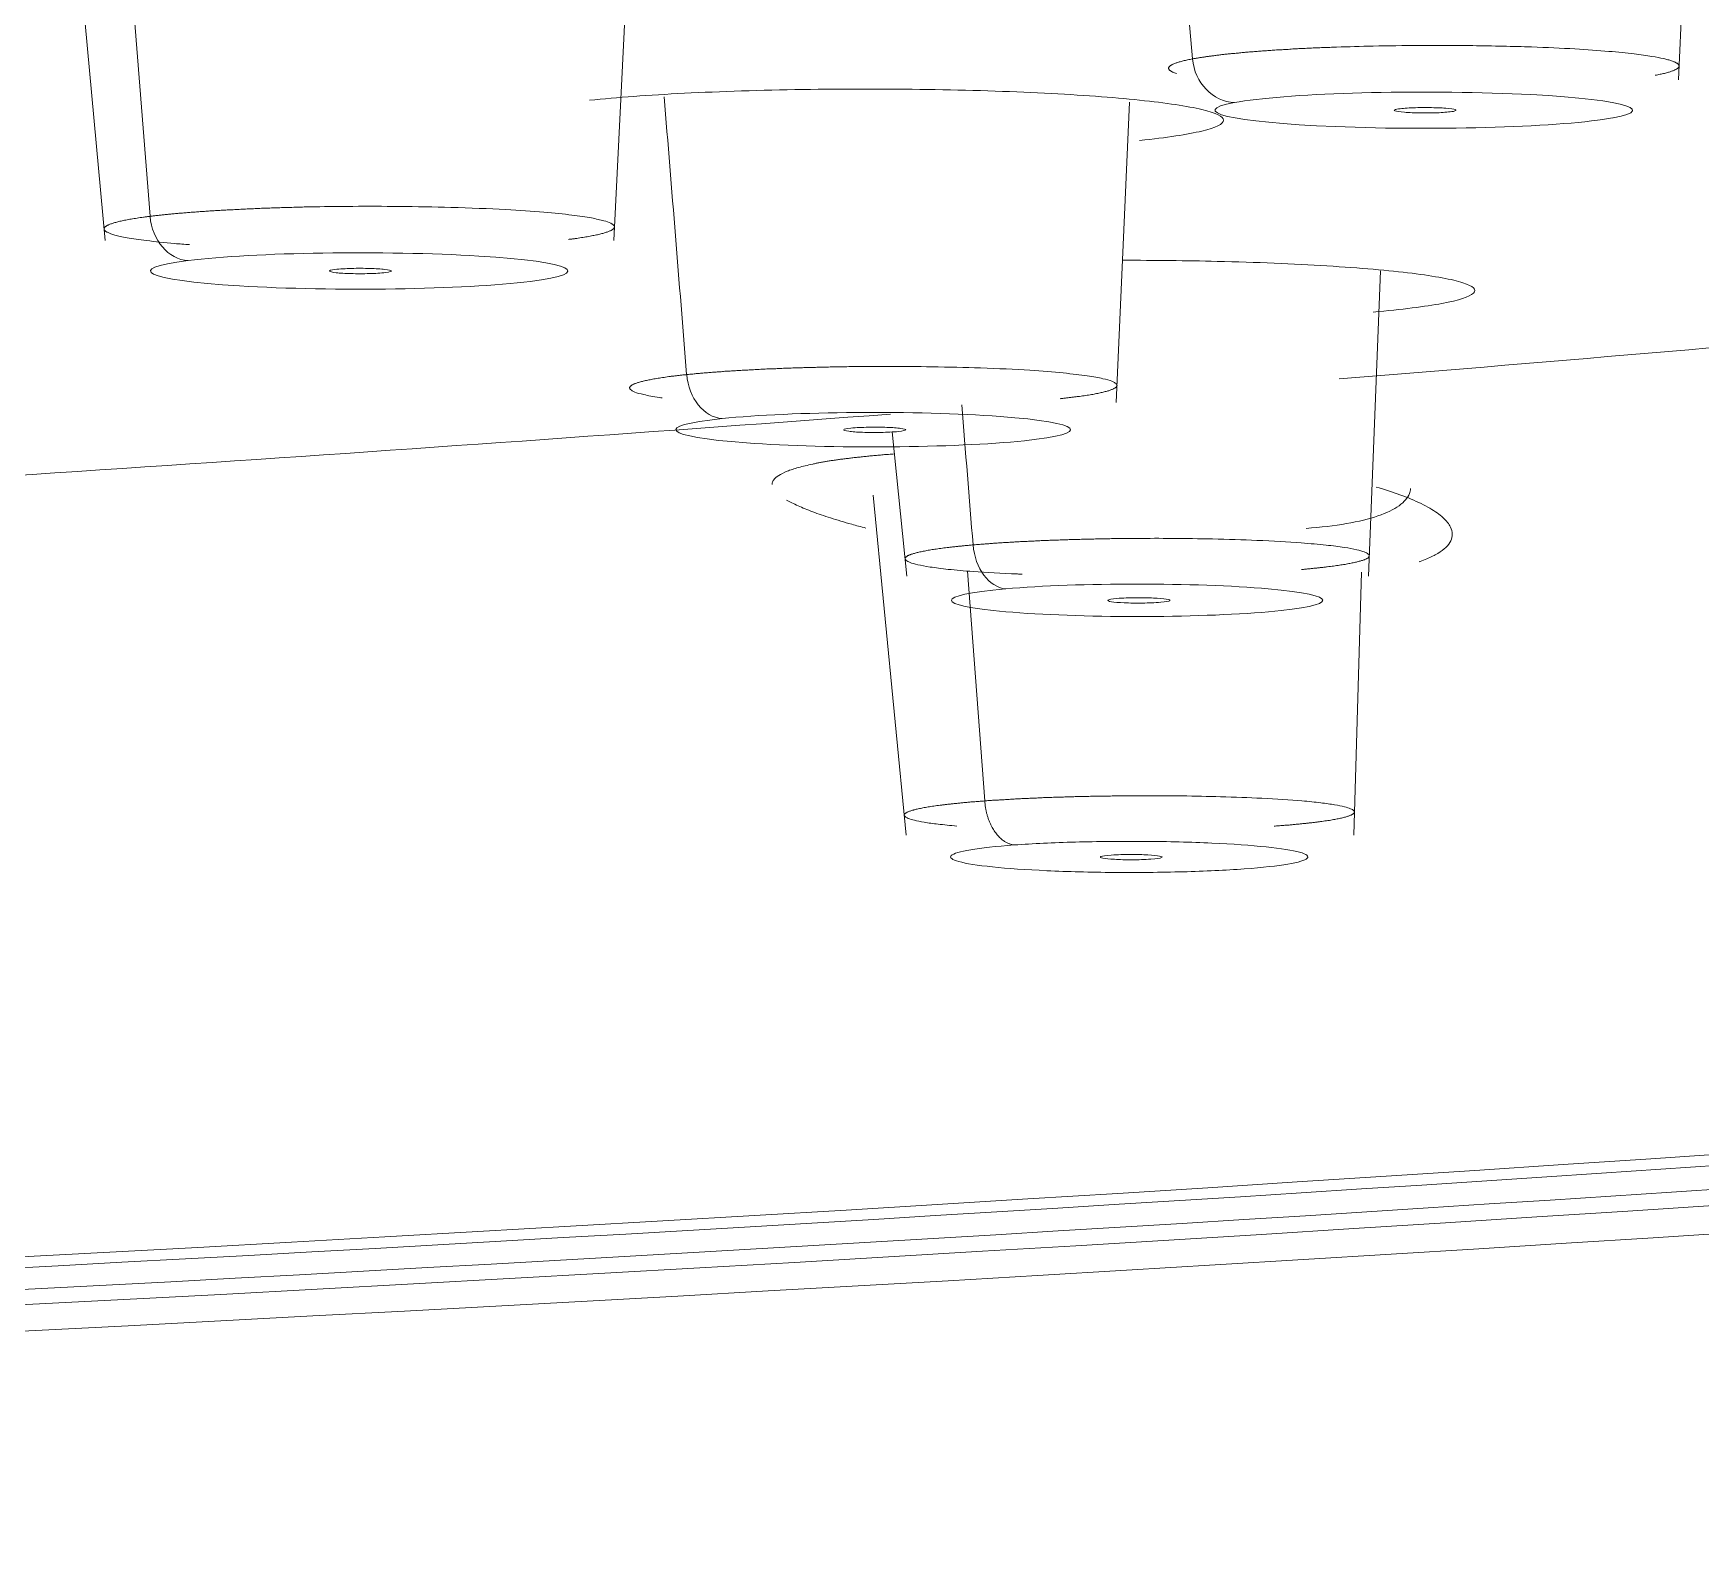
# Model space of a CAD drawing. Extents: x 19821 to 22981, y -91 to 2224.
# Drawn here: x 20752.82 to 20763.58, y 1291.2 to 1301.05 of the extents above; entities that cross this region are included whole.
import ezdxf

# ---------------------------------------------------------------- set-up
doc = ezdxf.new("R2010")
doc.units = 0
doc.header["$LTSCALE"] = 10
doc.header["$MEASUREMENT"] = 0
doc.layers.add('1', color=7, linetype='CONTINUOUS')

msp = doc.modelspace()

# ---------------------------------------------------------------- linework, layer by layer
at = {"layer": '1', "color": 7, "linetype": 'Continuous', "lineweight": 13}
for p, q in [((20760.301, 1300.888), (20760.144, 1302.685)), ((20753.574, 1299.873), (20753.43, 1301.692)), ((20758.96, 1296.1), (20758.849, 1297.584))]:
    msp.add_line(p, q, dxfattribs=at)
at = {"layer": '1', "color": 7, "linetype": 'Continuous', "lineweight": 18}
for p, q in [((20763.438, 1300.754), (20763.527, 1302.668)), ((20753.105, 1301.645), (20753.283, 1299.716)), ((20756.566, 1299.717), (20756.654, 1301.508)), ((20759.809, 1298.671), (20759.894, 1300.61)), ((20761.437, 1297.55), (20761.515, 1299.521)), ((20758.363, 1298.482), (20758.458, 1297.55)), ((20758.24, 1298.074), (20758.454, 1295.879)), ((20761.342, 1295.88), (20761.392, 1297.577))]:
    msp.add_line(p, q, dxfattribs=at)
for centre, major_axis, ratio, start_param, end_param in [((20690.341, 1301.967), (-121.8, 0), 0.087156, 1.570796, 4.70718), ((20690.341, 1301.967), (-120.85, 0), 0.087156, 1.570796, 4.712389), ((20690.341, 1302.016), (119.248, 0), 0.087156, 4.712389, 7.847018), ((20690.341, 1301.967), (119.464, 0), 0.087156, 4.712389, 7.853982), ((20690.341, 1301.967), (-123.486, 0), 0.087156, 1.570796, 3.036476), ((20760.572, 1300.906), (-0.055, 0.295), 0.902965, 1.462802, 2.937118), ((20761.794, 1300.557), (-1.348, 0), 0.087156, 2.705255, 5.846433), ((20761.794, 1300.558), (-1.348, 0), 0.087156, 5.847112, 8.987763), ((20753.818, 1299.886), (-0.037, 0.298), 0.816179, 1.515623, 2.989939), ((20754.922, 1299.52), (-1.348, 0), 0.087156, 2.530734, 5.67189), ((20754.923, 1299.52), (-1.348, 0), 0.087156, 5.672594, 8.813214), ((20757.265, 1298.866), (-0.031, 0.298), 0.763436, 1.540491, 3.005849), ((20758.241, 1298.496), (-1.274, 0), 0.087156, 5.585888, 8.725707), ((20758.24, 1298.496), (-1.274, 0), 0.087155, 2.444401, 5.584007), ((20759.096, 1297.768), (-0.026, 0.299), 0.704933, 1.561454, 3.017836), ((20759.945, 1297.395), (-1.2, 0), 0.087156, 5.499234, 8.637753), ((20759.942, 1297.395), (-1.2, 0), 0.087155, 2.357798, 5.496002)]:
    msp.add_ellipse(centre, major_axis=major_axis, ratio=ratio, start_param=start_param, end_param=end_param, dxfattribs=at)
at = {"layer": '1', "color": 7, "linetype": 'Continuous', "lineweight": 13}
for start_param, end_param in [(2.320999, 2.434342), (2.171282, 2.283594)]:
    msp.add_ellipse((20690.341, 1305.454), major_axis=(-104, 0), ratio=0.087156, start_param=start_param, end_param=end_param, dxfattribs=at)
at = {"layer": '1', "color": 7, "linetype": 'Continuous', "lineweight": 18}
for points, knots in [([(20760.301, 1300.888), (20760.304, 1300.889), (20760.31, 1300.89), (20760.32, 1300.892), (20760.329, 1300.893), (20760.339, 1300.895), (20760.349, 1300.897), (20760.36, 1300.898), (20760.37, 1300.9), (20760.381, 1300.901), (20760.392, 1300.903), (20760.404, 1300.905), (20760.415, 1300.906), (20760.427, 1300.908), (20760.439, 1300.909), (20760.452, 1300.911), (20760.464, 1300.912), (20760.477, 1300.914), (20760.49, 1300.916), (20760.504, 1300.917), (20760.518, 1300.919), (20760.532, 1300.92), (20760.546, 1300.922), (20760.56, 1300.923), (20760.575, 1300.924), (20760.59, 1300.926), (20760.605, 1300.927), (20760.621, 1300.929), (20760.636, 1300.93), (20760.652, 1300.932), (20760.668, 1300.933), (20760.685, 1300.934), (20760.701, 1300.936), (20760.718, 1300.937), (20760.735, 1300.938), (20760.753, 1300.94), (20760.77, 1300.941), (20760.788, 1300.942), (20760.806, 1300.943), (20760.824, 1300.945), (20760.843, 1300.946), (20760.861, 1300.947), (20760.88, 1300.948), (20760.899, 1300.949), (20760.919, 1300.95), (20760.938, 1300.952), (20760.958, 1300.953), (20760.978, 1300.954), (20760.998, 1300.955), (20761.018, 1300.956), (20761.039, 1300.957), (20761.059, 1300.958), (20761.08, 1300.959), (20761.101, 1300.96), (20761.122, 1300.961), (20761.144, 1300.961), (20761.165, 1300.962), (20761.187, 1300.963), (20761.209, 1300.964), (20761.3, 1300.967), (20761.483, 1300.972), (20761.78, 1300.976), (20762.13, 1300.975), (20762.473, 1300.967), (20762.766, 1300.954), (20762.986, 1300.938), (20763.15, 1300.922), (20763.265, 1300.906), (20763.326, 1300.894), (20763.357, 1300.887), (20763.37, 1300.883), (20763.383, 1300.88), (20763.394, 1300.876), (20763.403, 1300.872), (20763.412, 1300.869), (20763.42, 1300.865), (20763.426, 1300.862), (20763.432, 1300.858), (20763.436, 1300.855), (20763.439, 1300.851), (20763.441, 1300.847), (20763.442, 1300.844), (20763.442, 1300.84), (20763.441, 1300.837), (20763.438, 1300.833), (20763.435, 1300.83), (20763.431, 1300.826), (20763.425, 1300.823), (20763.419, 1300.819), (20763.412, 1300.816), (20763.403, 1300.812), (20763.394, 1300.809), (20763.384, 1300.805), (20763.373, 1300.802), (20763.361, 1300.799), (20763.348, 1300.795), (20763.334, 1300.792), (20763.319, 1300.789), (20763.304, 1300.786), (20763.293, 1300.784), (20763.288, 1300.783)], [0, 0, 0, 0, 0.004078, 0.008164, 0.012259, 0.016362, 0.020473, 0.024592, 0.02872, 0.032856, 0.037, 0.041152, 0.045313, 0.049482, 0.053659, 0.057845, 0.062039, 0.066241, 0.070451, 0.07467, 0.078897, 0.083132, 0.087375, 0.091627, 0.095887, 0.100155, 0.104432, 0.108716, 0.113009, 0.117311, 0.12162, 0.125938, 0.130264, 0.134598, 0.138941, 0.143291, 0.147651, 0.152018, 0.156393, 0.160777, 0.165169, 0.16957, 0.173978, 0.178395, 0.18282, 0.187253, 0.191695, 0.196144, 0.200602, 0.205069, 0.209543, 0.214026, 0.218517, 0.223016, 0.227523, 0.232039, 0.236563, 0.241095, 0.245635, 0.250184, 0.297654, 0.355114, 0.422544, 0.499915, 0.562606, 0.61894, 0.668919, 0.712542, 0.749809, 0.758306, 0.766775, 0.775216, 0.783628, 0.792011, 0.800366, 0.808692, 0.81699, 0.82526, 0.8335, 0.841713, 0.849897, 0.858052, 0.86618, 0.874278, 0.882349, 0.89039, 0.898404, 0.906389, 0.914346, 0.922274, 0.930174, 0.938046, 0.945889, 0.953704, 0.961491, 0.969249, 0.976979, 0.984681, 0.992355, 1, 1, 1, 1]), ([(20760.197, 1300.794), (20760.197, 1300.794), (20760.193, 1300.796), (20760.186, 1300.798), (20760.177, 1300.802), (20760.169, 1300.805), (20760.163, 1300.809), (20760.157, 1300.813), (20760.153, 1300.816), (20760.15, 1300.82), (20760.148, 1300.823), (20760.147, 1300.827), (20760.147, 1300.831), (20760.148, 1300.834), (20760.151, 1300.838), (20760.154, 1300.841), (20760.158, 1300.845), (20760.164, 1300.848), (20760.17, 1300.852), (20760.177, 1300.855), (20760.186, 1300.859), (20760.195, 1300.862), (20760.205, 1300.866), (20760.216, 1300.869), (20760.228, 1300.872), (20760.241, 1300.876), (20760.255, 1300.879), (20760.27, 1300.882), (20760.285, 1300.885), (20760.296, 1300.887), (20760.301, 1300.888)], [0, 0, 0, 0, 0.005871, 0.044394, 0.082787, 0.121049, 0.15918, 0.19718, 0.235049, 0.272787, 0.310394, 0.34787, 0.385215, 0.422429, 0.459512, 0.496463, 0.533284, 0.569973, 0.606531, 0.642958, 0.679253, 0.715417, 0.75145, 0.787352, 0.823122, 0.85876, 0.894267, 0.929643, 0.964887, 1, 1, 1, 1]), ([(20753.574, 1299.873), (20753.578, 1299.873), (20753.586, 1299.874), (20753.598, 1299.876), (20753.611, 1299.877), (20753.624, 1299.879), (20753.637, 1299.88), (20753.651, 1299.882), (20753.664, 1299.883), (20753.678, 1299.884), (20753.692, 1299.886), (20753.707, 1299.887), (20753.721, 1299.889), (20753.736, 1299.89), (20753.751, 1299.891), (20753.766, 1299.893), (20753.782, 1299.894), (20753.798, 1299.895), (20753.814, 1299.897), (20753.83, 1299.898), (20753.846, 1299.899), (20753.863, 1299.9), (20753.88, 1299.902), (20753.897, 1299.903), (20753.914, 1299.904), (20753.932, 1299.905), (20753.95, 1299.907), (20753.968, 1299.908), (20753.986, 1299.909), (20754.004, 1299.91), (20754.023, 1299.911), (20754.042, 1299.912), (20754.061, 1299.913), (20754.08, 1299.914), (20754.099, 1299.915), (20754.119, 1299.916), (20754.138, 1299.917), (20754.158, 1299.918), (20754.179, 1299.919), (20754.199, 1299.92), (20754.219, 1299.921), (20754.24, 1299.922), (20754.261, 1299.923), (20754.282, 1299.924), (20754.303, 1299.925), (20754.324, 1299.925), (20754.346, 1299.926), (20754.367, 1299.927), (20754.389, 1299.928), (20754.411, 1299.928), (20754.433, 1299.929), (20754.455, 1299.93), (20754.477, 1299.93), (20754.5, 1299.931), (20754.522, 1299.931), (20754.545, 1299.932), (20754.568, 1299.933), (20754.591, 1299.933), (20754.614, 1299.934), (20754.71, 1299.935), (20754.898, 1299.938), (20755.196, 1299.937), (20755.536, 1299.931), (20755.855, 1299.918), (20756.113, 1299.9), (20756.296, 1299.882), (20756.422, 1299.863), (20756.502, 1299.845), (20756.538, 1299.833), (20756.553, 1299.825), (20756.558, 1299.821), (20756.563, 1299.818), (20756.567, 1299.814), (20756.569, 1299.81), (20756.57, 1299.807), (20756.57, 1299.803), (20756.569, 1299.799), (20756.567, 1299.796), (20756.564, 1299.792), (20756.56, 1299.789), (20756.555, 1299.785), (20756.548, 1299.782), (20756.541, 1299.778), (20756.532, 1299.775), (20756.523, 1299.771), (20756.512, 1299.768), (20756.501, 1299.764), (20756.489, 1299.761), (20756.475, 1299.758), (20756.461, 1299.754), (20756.446, 1299.751), (20756.43, 1299.748), (20756.413, 1299.745), (20756.395, 1299.741), (20756.377, 1299.738), (20756.357, 1299.735), (20756.337, 1299.732), (20756.317, 1299.729), (20756.295, 1299.726), (20756.28, 1299.725), (20756.273, 1299.724)], [0, 0, 0, 0, 0.004078, 0.008164, 0.012259, 0.016362, 0.020473, 0.024592, 0.02872, 0.032856, 0.037, 0.041152, 0.045313, 0.049482, 0.053659, 0.057845, 0.062039, 0.066241, 0.070451, 0.07467, 0.078897, 0.083132, 0.087375, 0.091627, 0.095887, 0.100155, 0.104432, 0.108716, 0.113009, 0.117311, 0.12162, 0.125938, 0.130264, 0.134598, 0.138941, 0.143291, 0.147651, 0.152018, 0.156393, 0.160777, 0.165169, 0.16957, 0.173978, 0.178395, 0.18282, 0.187253, 0.191695, 0.196144, 0.200602, 0.205069, 0.209543, 0.214026, 0.218517, 0.223016, 0.227523, 0.232039, 0.236563, 0.241095, 0.245635, 0.250184, 0.297654, 0.355114, 0.422544, 0.499915, 0.562606, 0.61894, 0.668919, 0.712542, 0.749809, 0.758306, 0.766775, 0.775216, 0.783628, 0.792011, 0.800366, 0.808692, 0.81699, 0.82526, 0.8335, 0.841713, 0.849897, 0.858052, 0.86618, 0.874278, 0.882349, 0.89039, 0.898404, 0.906389, 0.914346, 0.922274, 0.930174, 0.938046, 0.945889, 0.953704, 0.961491, 0.969249, 0.976979, 0.984681, 0.992355, 1, 1, 1, 1]), ([(20753.827, 1299.69), (20753.794, 1299.692), (20753.693, 1299.7), (20753.55, 1299.715), (20753.424, 1299.733), (20753.344, 1299.751), (20753.309, 1299.764), (20753.294, 1299.771), (20753.288, 1299.775), (20753.283, 1299.779), (20753.28, 1299.782), (20753.277, 1299.786), (20753.276, 1299.79), (20753.276, 1299.793), (20753.277, 1299.797), (20753.279, 1299.8), (20753.282, 1299.804), (20753.286, 1299.808), (20753.292, 1299.811), (20753.298, 1299.815), (20753.305, 1299.818), (20753.314, 1299.822), (20753.323, 1299.825), (20753.334, 1299.829), (20753.345, 1299.832), (20753.358, 1299.835), (20753.371, 1299.839), (20753.385, 1299.842), (20753.4, 1299.845), (20753.416, 1299.849), (20753.433, 1299.852), (20753.451, 1299.855), (20753.469, 1299.858), (20753.489, 1299.861), (20753.509, 1299.864), (20753.53, 1299.867), (20753.551, 1299.87), (20753.566, 1299.872), (20753.574, 1299.873)], [0, 0, 0, 0, 0.055001, 0.176792, 0.284804, 0.379015, 0.459408, 0.47777, 0.496071, 0.514311, 0.532489, 0.550605, 0.56866, 0.586654, 0.604586, 0.622456, 0.640265, 0.658012, 0.675697, 0.693321, 0.710884, 0.728384, 0.745823, 0.763201, 0.780516, 0.79777, 0.814962, 0.832093, 0.849162, 0.866169, 0.883114, 0.899997, 0.916819, 0.933579, 0.950277, 0.966913, 0.983487, 1, 1, 1, 1]), ([(20759.849, 1299.589), (20760.055, 1299.589), (20760.521, 1299.584), (20761.196, 1299.556), (20761.756, 1299.507), (20762.09, 1299.445), (20762.161, 1299.376), (20761.95, 1299.308), (20761.655, 1299.272), (20761.467, 1299.255)], [0, 0, 0, 0, 0.116431, 0.263692, 0.410954, 0.558215, 0.705477, 0.852738, 1, 1, 1, 1]), ([(20756.879, 1298.701), (20756.873, 1298.702), (20756.826, 1298.709), (20756.757, 1298.721), (20756.699, 1298.738), (20756.678, 1298.75), (20756.671, 1298.758), (20756.669, 1298.761), (20756.668, 1298.765), (20756.668, 1298.768), (20756.669, 1298.771), (20756.672, 1298.775), (20756.675, 1298.778), (20756.679, 1298.781), (20756.685, 1298.785), (20756.691, 1298.788), (20756.698, 1298.791), (20756.707, 1298.795), (20756.716, 1298.798), (20756.726, 1298.801), (20756.738, 1298.804), (20756.75, 1298.808), (20756.763, 1298.811), (20756.777, 1298.814), (20756.792, 1298.817), (20756.808, 1298.82), (20756.825, 1298.823), (20756.842, 1298.826), (20756.861, 1298.829), (20756.88, 1298.832), (20756.9, 1298.835), (20756.921, 1298.838), (20756.942, 1298.841), (20756.965, 1298.843), (20756.988, 1298.846), (20757.011, 1298.849), (20757.028, 1298.851), (20757.036, 1298.851)], [0, 0, 0, 0, 0.020395, 0.148866, 0.261077, 0.357004, 0.378398, 0.39975, 0.421057, 0.442322, 0.463543, 0.484721, 0.505855, 0.526946, 0.547994, 0.568997, 0.589958, 0.610875, 0.631748, 0.652578, 0.673364, 0.694106, 0.714805, 0.73546, 0.756072, 0.77664, 0.797164, 0.817645, 0.838082, 0.858475, 0.878824, 0.899129, 0.919391, 0.939609, 0.959783, 0.979914, 1, 1, 1, 1]), ([(20757.036, 1298.851), (20757.04, 1298.852), (20757.049, 1298.853), (20757.063, 1298.854), (20757.077, 1298.855), (20757.091, 1298.857), (20757.105, 1298.858), (20757.119, 1298.859), (20757.134, 1298.861), (20757.149, 1298.862), (20757.164, 1298.863), (20757.179, 1298.864), (20757.194, 1298.866), (20757.21, 1298.867), (20757.226, 1298.868), (20757.242, 1298.869), (20757.258, 1298.87), (20757.275, 1298.872), (20757.291, 1298.873), (20757.308, 1298.874), (20757.325, 1298.875), (20757.343, 1298.876), (20757.36, 1298.877), (20757.378, 1298.878), (20757.395, 1298.879), (20757.413, 1298.88), (20757.431, 1298.881), (20757.45, 1298.882), (20757.468, 1298.883), (20757.487, 1298.884), (20757.505, 1298.885), (20757.524, 1298.886), (20757.543, 1298.887), (20757.563, 1298.888), (20757.582, 1298.889), (20757.601, 1298.889), (20757.621, 1298.89), (20757.641, 1298.891), (20757.661, 1298.892), (20757.681, 1298.893), (20757.701, 1298.893), (20757.721, 1298.894), (20757.742, 1298.895), (20757.762, 1298.895), (20757.783, 1298.896), (20757.804, 1298.897), (20757.825, 1298.897), (20757.845, 1298.898), (20757.867, 1298.898), (20757.888, 1298.899), (20757.909, 1298.899), (20757.93, 1298.9), (20757.952, 1298.9), (20757.973, 1298.901), (20757.995, 1298.901), (20758.017, 1298.902), (20758.038, 1298.902), (20758.06, 1298.902), (20758.082, 1298.903), (20758.174, 1298.904), (20758.356, 1298.905), (20758.638, 1298.902), (20758.953, 1298.895), (20759.241, 1298.881), (20759.468, 1298.863), (20759.623, 1298.844), (20759.724, 1298.826), (20759.783, 1298.809), (20759.804, 1298.797), (20759.811, 1298.79), (20759.813, 1298.786), (20759.814, 1298.783), (20759.814, 1298.779), (20759.813, 1298.776), (20759.81, 1298.773), (20759.807, 1298.769), (20759.803, 1298.766), (20759.797, 1298.763), (20759.791, 1298.759), (20759.784, 1298.756), (20759.775, 1298.753), (20759.766, 1298.749), (20759.755, 1298.746), (20759.744, 1298.743), (20759.732, 1298.74), (20759.719, 1298.737), (20759.705, 1298.733), (20759.69, 1298.73), (20759.674, 1298.727), (20759.657, 1298.724), (20759.64, 1298.721), (20759.621, 1298.718), (20759.602, 1298.715), (20759.582, 1298.712), (20759.561, 1298.71), (20759.54, 1298.707), (20759.517, 1298.704), (20759.494, 1298.701), (20759.471, 1298.699), (20759.454, 1298.697), (20759.446, 1298.696)], [0, 0, 0, 0, 0.004171, 0.008347, 0.012528, 0.016714, 0.020904, 0.0251, 0.029301, 0.033508, 0.037719, 0.041935, 0.046156, 0.050382, 0.054613, 0.058849, 0.06309, 0.067336, 0.071588, 0.075844, 0.080105, 0.084371, 0.088643, 0.092919, 0.0972, 0.101486, 0.105778, 0.110074, 0.114375, 0.118682, 0.122993, 0.127309, 0.131631, 0.135957, 0.140288, 0.144625, 0.148966, 0.153312, 0.157663, 0.16202, 0.166381, 0.170747, 0.175119, 0.179495, 0.183876, 0.188262, 0.192654, 0.19705, 0.201451, 0.205857, 0.210268, 0.214684, 0.219106, 0.223532, 0.227963, 0.232399, 0.23684, 0.241286, 0.245737, 0.250193, 0.2978, 0.355307, 0.422689, 0.499917, 0.562473, 0.618739, 0.668715, 0.712403, 0.749803, 0.758136, 0.766451, 0.774748, 0.783028, 0.79129, 0.799535, 0.807762, 0.815972, 0.824164, 0.832339, 0.840497, 0.848637, 0.856759, 0.864864, 0.872952, 0.881022, 0.889075, 0.897111, 0.905129, 0.91313, 0.921114, 0.92908, 0.937029, 0.944961, 0.952875, 0.960772, 0.968652, 0.976515, 0.984361, 0.992189, 1, 1, 1, 1]), ([(20757.588, 1298.142), (20757.587, 1298.146), (20757.589, 1298.156), (20757.598, 1298.176), (20757.627, 1298.201), (20757.672, 1298.223), (20757.718, 1298.24), (20757.757, 1298.252), (20757.801, 1298.263), (20757.84, 1298.272), (20757.872, 1298.279), (20757.895, 1298.283), (20757.919, 1298.288), (20757.944, 1298.292), (20757.969, 1298.296), (20757.996, 1298.3), (20758.023, 1298.304), (20758.051, 1298.307), (20758.08, 1298.311), (20758.109, 1298.315), (20758.14, 1298.318), (20758.171, 1298.321), (20758.203, 1298.325), (20758.236, 1298.328), (20758.27, 1298.331), (20758.304, 1298.334), (20758.34, 1298.337), (20758.364, 1298.338), (20758.376, 1298.339)], [0, 0, 0, 0, 0.040867, 0.114532, 0.225855, 0.338824, 0.395205, 0.451383, 0.507486, 0.563643, 0.587886, 0.612064, 0.63619, 0.660276, 0.684334, 0.708375, 0.732413, 0.756458, 0.780524, 0.804622, 0.828764, 0.852963, 0.87723, 0.901578, 0.926017, 0.950559, 0.975216, 1, 1, 1, 1]), ([(20761.487, 1298.126), (20761.541, 1298.11), (20761.649, 1298.075), (20761.783, 1298.019), (20761.869, 1297.969), (20761.92, 1297.928), (20761.949, 1297.897), (20761.971, 1297.862), (20761.982, 1297.822), (20761.975, 1297.793), (20761.968, 1297.778)], [0, 0, 0, 0, 0.152716, 0.321475, 0.491693, 0.576263, 0.660805, 0.745684, 0.872884, 1, 1, 1, 1]), ([(20758.193, 1297.861), (20758.161, 1297.869), (20758.081, 1297.891), (20757.963, 1297.926), (20757.847, 1297.966), (20757.752, 1298.005), (20757.702, 1298.03), (20757.681, 1298.042)], [0, 0, 0, 0, 0.1343, 0.354173, 0.570262, 0.784815, 1, 1, 1, 1]), ([(20758.885, 1297.752), (20758.889, 1297.753), (20758.899, 1297.754), (20758.913, 1297.755), (20758.927, 1297.756), (20758.942, 1297.757), (20758.956, 1297.758), (20758.971, 1297.759), (20758.986, 1297.76), (20759.002, 1297.762), (20759.017, 1297.763), (20759.033, 1297.764), (20759.049, 1297.765), (20759.065, 1297.766), (20759.081, 1297.767), (20759.097, 1297.768), (20759.114, 1297.769), (20759.131, 1297.77), (20759.147, 1297.771), (20759.164, 1297.772), (20759.182, 1297.773), (20759.199, 1297.774), (20759.216, 1297.775), (20759.234, 1297.775), (20759.252, 1297.776), (20759.27, 1297.777), (20759.288, 1297.778), (20759.306, 1297.779), (20759.325, 1297.78), (20759.343, 1297.78), (20759.362, 1297.781), (20759.38, 1297.782), (20759.399, 1297.783), (20759.418, 1297.783), (20759.437, 1297.784), (20759.457, 1297.785), (20759.476, 1297.785), (20759.496, 1297.786), (20759.515, 1297.787), (20759.535, 1297.787), (20759.555, 1297.788), (20759.574, 1297.788), (20759.594, 1297.789), (20759.614, 1297.789), (20759.635, 1297.79), (20759.655, 1297.79), (20759.675, 1297.791), (20759.695, 1297.791), (20759.716, 1297.792), (20759.736, 1297.792), (20759.757, 1297.792), (20759.778, 1297.793), (20759.798, 1297.793), (20759.819, 1297.793), (20759.84, 1297.793), (20759.861, 1297.794), (20759.882, 1297.794), (20759.902, 1297.794), (20759.923, 1297.794), (20760.012, 1297.795), (20760.184, 1297.795), (20760.448, 1297.791), (20760.737, 1297.782), (20760.983, 1297.768), (20761.164, 1297.752), (20761.282, 1297.737), (20761.363, 1297.722), (20761.412, 1297.708), (20761.438, 1297.694), (20761.443, 1297.685), (20761.442, 1297.679), (20761.441, 1297.676), (20761.438, 1297.673), (20761.435, 1297.669), (20761.43, 1297.666), (20761.425, 1297.663), (20761.418, 1297.66), (20761.411, 1297.657), (20761.402, 1297.654), (20761.393, 1297.651), (20761.383, 1297.648), (20761.371, 1297.645), (20761.359, 1297.642), (20761.346, 1297.639), (20761.332, 1297.636), (20761.318, 1297.633), (20761.302, 1297.63), (20761.286, 1297.627), (20761.268, 1297.624), (20761.25, 1297.622), (20761.232, 1297.619), (20761.212, 1297.616), (20761.192, 1297.613), (20761.171, 1297.611), (20761.149, 1297.608), (20761.126, 1297.606), (20761.103, 1297.603), (20761.079, 1297.601), (20761.055, 1297.598), (20761.03, 1297.596), (20761.013, 1297.594), (20761.004, 1297.594)], [0, 0, 0, 0, 0.00417, 0.008345, 0.012526, 0.016711, 0.020901, 0.025097, 0.029297, 0.033503, 0.037713, 0.041929, 0.046149, 0.050375, 0.054606, 0.058841, 0.063082, 0.067328, 0.071579, 0.075835, 0.080095, 0.084361, 0.088632, 0.092908, 0.097189, 0.101475, 0.105766, 0.110062, 0.114363, 0.118669, 0.12298, 0.127297, 0.131618, 0.135944, 0.140275, 0.144611, 0.148952, 0.153299, 0.15765, 0.162006, 0.166367, 0.170733, 0.175105, 0.179481, 0.183862, 0.188248, 0.19264, 0.197036, 0.201437, 0.205843, 0.210254, 0.214671, 0.219092, 0.223518, 0.227949, 0.232385, 0.236827, 0.241273, 0.245724, 0.25018, 0.297768, 0.355265, 0.422644, 0.499872, 0.552453, 0.60066, 0.644497, 0.683967, 0.719072, 0.749813, 0.758147, 0.766462, 0.77476, 0.78304, 0.791302, 0.799547, 0.807774, 0.815984, 0.824176, 0.832351, 0.840508, 0.848648, 0.85677, 0.864875, 0.872962, 0.881032, 0.889084, 0.897119, 0.905137, 0.913137, 0.92112, 0.929086, 0.937034, 0.944965, 0.952879, 0.960775, 0.968655, 0.976517, 0.984362, 0.992189, 1, 1, 1, 1]), ([(20759.202, 1297.563), (20759.192, 1297.564), (20759.077, 1297.568), (20758.905, 1297.578), (20758.724, 1297.594), (20758.606, 1297.609), (20758.526, 1297.624), (20758.476, 1297.638), (20758.451, 1297.652), (20758.446, 1297.661), (20758.447, 1297.667), (20758.448, 1297.67), (20758.451, 1297.673), (20758.454, 1297.676), (20758.459, 1297.68), (20758.464, 1297.683), (20758.471, 1297.686), (20758.478, 1297.689), (20758.486, 1297.692), (20758.496, 1297.695), (20758.506, 1297.698), (20758.517, 1297.701), (20758.529, 1297.704), (20758.542, 1297.707), (20758.556, 1297.71), (20758.571, 1297.713), (20758.587, 1297.716), (20758.603, 1297.719), (20758.62, 1297.722), (20758.638, 1297.724), (20758.657, 1297.727), (20758.677, 1297.73), (20758.697, 1297.733), (20758.718, 1297.735), (20758.74, 1297.738), (20758.762, 1297.74), (20758.786, 1297.743), (20758.809, 1297.745), (20758.834, 1297.748), (20758.859, 1297.75), (20758.876, 1297.752), (20758.885, 1297.752)], [0, 0, 0, 0, 0.013092, 0.144934, 0.234924, 0.317422, 0.392416, 0.459894, 0.519846, 0.572264, 0.586494, 0.600696, 0.614869, 0.629013, 0.643129, 0.657216, 0.671274, 0.685303, 0.699303, 0.713275, 0.727218, 0.741132, 0.755017, 0.768873, 0.782701, 0.796499, 0.810269, 0.824009, 0.837721, 0.851404, 0.865057, 0.878682, 0.892278, 0.905845, 0.919383, 0.932892, 0.946371, 0.959822, 0.973244, 0.986636, 1, 1, 1, 1]), ([(20758.781, 1295.938), (20758.737, 1295.942), (20758.658, 1295.95), (20758.568, 1295.962), (20758.505, 1295.975), (20758.465, 1295.987), (20758.445, 1295.999), (20758.439, 1296.009), (20758.444, 1296.017), (20758.451, 1296.022), (20758.456, 1296.026), (20758.463, 1296.029), (20758.47, 1296.032), (20758.479, 1296.035), (20758.489, 1296.039), (20758.497, 1296.041), (20758.502, 1296.042), (20758.503, 1296.042)], [0, 0, 0, 0, 0.144147, 0.278071, 0.40172, 0.515082, 0.618144, 0.710895, 0.793327, 0.822173, 0.850912, 0.879542, 0.908065, 0.936479, 0.964786, 0.992985, 1, 1, 1, 1]), ([(20761.347, 1296.029), (20761.347, 1296.029), (20761.346, 1296.025), (20761.344, 1296.021), (20761.337, 1296.016), (20761.332, 1296.012), (20761.325, 1296.009), (20761.318, 1296.006), (20761.309, 1296.003), (20761.299, 1296), (20761.289, 1295.996), (20761.277, 1295.993), (20761.264, 1295.99), (20761.25, 1295.987), (20761.235, 1295.984), (20761.219, 1295.981), (20761.203, 1295.978), (20761.185, 1295.975), (20761.166, 1295.972), (20761.147, 1295.97), (20761.127, 1295.967), (20761.106, 1295.964), (20761.084, 1295.961), (20761.061, 1295.959), (20761.038, 1295.956), (20761.014, 1295.954), (20760.989, 1295.951), (20760.964, 1295.949), (20760.938, 1295.946), (20760.911, 1295.944), (20760.884, 1295.942), (20760.857, 1295.94), (20760.838, 1295.938), (20760.828, 1295.938)], [0, 0, 0, 0, 0.002705, 0.09652, 0.129294, 0.161951, 0.194492, 0.226917, 0.259225, 0.291417, 0.323493, 0.355453, 0.387297, 0.419026, 0.450639, 0.482136, 0.513518, 0.544784, 0.575935, 0.606971, 0.637892, 0.668698, 0.699389, 0.729965, 0.760427, 0.790773, 0.821006, 0.851124, 0.881127, 0.911017, 0.940792, 0.970453, 1, 1, 1, 1])]:
    msp.add_open_spline(points, degree=3, knots=knots, dxfattribs=at)
for points in [[(20756.409, 1300.622), (20756.589, 1300.64), (20756.991, 1300.67), (20757.781, 1300.695), (20758.598, 1300.695), (20759.37, 1300.671), (20759.996, 1300.625), (20760.405, 1300.563), (20760.551, 1300.493), (20760.403, 1300.421), (20760.137, 1300.381), (20759.96, 1300.362)], [(20761.985, 1300.55), (20762.001, 1300.554), (20762.012, 1300.562), (20761.942, 1300.571), (20761.833, 1300.575), (20761.706, 1300.574), (20761.647, 1300.568), (20761.621, 1300.565)], [(20761.621, 1300.565), (20761.604, 1300.56), (20761.594, 1300.553), (20761.663, 1300.543), (20761.772, 1300.539), (20761.899, 1300.54), (20761.958, 1300.546), (20761.985, 1300.55)], [(20754.766, 1299.53), (20754.741, 1299.526), (20754.716, 1299.519), (20754.766, 1299.508), (20754.864, 1299.502), (20754.992, 1299.502), (20755.061, 1299.506), (20755.095, 1299.51)], [(20755.095, 1299.51), (20755.12, 1299.514), (20755.145, 1299.521), (20755.096, 1299.531), (20754.997, 1299.537), (20754.869, 1299.538), (20754.8, 1299.533), (20754.766, 1299.53)], [(20758.096, 1298.506), (20758.068, 1298.503), (20758.035, 1298.496), (20758.074, 1298.485), (20758.166, 1298.478), (20758.294, 1298.477), (20758.367, 1298.481), (20758.404, 1298.484)], [(20758.404, 1298.484), (20758.433, 1298.488), (20758.465, 1298.495), (20758.427, 1298.505), (20758.334, 1298.512), (20758.207, 1298.513), (20758.133, 1298.509), (20758.096, 1298.506)], [(20759.813, 1297.407), (20759.78, 1297.403), (20759.741, 1297.396), (20759.769, 1297.385), (20759.854, 1297.378), (20759.98, 1297.376), (20760.057, 1297.379), (20760.097, 1297.382)], [(20760.097, 1297.382), (20760.13, 1297.385), (20760.169, 1297.392), (20760.141, 1297.403), (20760.056, 1297.41), (20759.93, 1297.413), (20759.853, 1297.409), (20759.813, 1297.407)], [(20760.635, 1295.662), (20760.757, 1295.671), (20760.94, 1295.691), (20761.073, 1295.73), (20761.021, 1295.77), (20760.799, 1295.805), (20760.439, 1295.831), (20759.996, 1295.842), (20759.534, 1295.837), (20759.272, 1295.825), (20759.151, 1295.816)], [(20759.151, 1295.816), (20759.03, 1295.807), (20758.846, 1295.787), (20758.714, 1295.748), (20758.765, 1295.708), (20758.987, 1295.673), (20759.348, 1295.648), (20759.79, 1295.636), (20760.252, 1295.641), (20760.514, 1295.653), (20760.635, 1295.662)], [(20759.777, 1295.751), (20759.742, 1295.748), (20759.696, 1295.742), (20759.713, 1295.73), (20759.79, 1295.723), (20759.911, 1295.719), (20759.991, 1295.722), (20760.033, 1295.725)], [(20760.033, 1295.725), (20760.069, 1295.728), (20760.115, 1295.734), (20760.098, 1295.745), (20760.021, 1295.753), (20759.899, 1295.756), (20759.819, 1295.754), (20759.777, 1295.751)]]:
    msp.add_open_spline(points, degree=3, dxfattribs=at)
at = {"layer": '1', "color": 7, "linetype": 'Continuous', "lineweight": 13}
for points in [[(20757.036, 1298.851), (20756.988, 1299.449), (20756.94, 1300.046), (20756.891, 1300.644)], [(20758.885, 1297.752), (20758.86, 1298.054), (20758.836, 1298.356), (20758.812, 1298.657)]]:
    msp.add_open_spline(points, degree=3, dxfattribs=at)
for points, knots in [([(20761.709, 1298.116), (20761.708, 1298.105), (20761.706, 1298.094), (20761.691, 1298.056), (20761.669, 1298.03), (20761.6, 1297.981), (20761.554, 1297.959), (20761.441, 1297.92), (20761.373, 1297.903), (20761.217, 1297.876), (20761.13, 1297.866), (20761.035, 1297.859)], [0, 0, 0, 0, 0.088838, 0.088838, 0.316628, 0.316628, 0.544419, 0.544419, 0.772209, 0.772209, 1, 1, 1, 1]), ([(20761.968, 1297.778), (20761.968, 1297.778), (20761.961, 1297.764), (20761.941, 1297.736), (20761.897, 1297.704), (20761.852, 1297.679), (20761.814, 1297.662), (20761.784, 1297.65), (20761.768, 1297.645), (20761.767, 1297.644)], [0, 0, 0, 0, 0.000037, 0.283831, 0.568201, 0.7089, 0.849137, 0.989224, 1, 1, 1, 1]), ([(20758.503, 1296.042), (20758.506, 1296.043), (20758.513, 1296.045), (20758.525, 1296.048), (20758.538, 1296.051), (20758.553, 1296.054), (20758.569, 1296.057), (20758.586, 1296.06), (20758.604, 1296.063), (20758.622, 1296.066), (20758.642, 1296.069), (20758.662, 1296.071), (20758.683, 1296.074), (20758.705, 1296.077), (20758.727, 1296.079), (20758.75, 1296.082), (20758.774, 1296.084), (20758.799, 1296.087), (20758.824, 1296.089), (20758.85, 1296.092), (20758.877, 1296.094), (20758.904, 1296.096), (20758.931, 1296.098), (20758.95, 1296.1), (20758.96, 1296.1)], [0, 0, 0, 0, 0.035967, 0.083722, 0.131292, 0.178677, 0.225878, 0.272894, 0.319726, 0.366373, 0.412835, 0.459112, 0.505204, 0.551111, 0.596833, 0.64237, 0.687722, 0.732889, 0.77787, 0.822667, 0.867278, 0.911704, 0.955945, 1, 1, 1, 1]), ([(20758.96, 1296.1), (20758.964, 1296.101), (20758.974, 1296.102), (20758.988, 1296.103), (20759.003, 1296.104), (20759.018, 1296.105), (20759.033, 1296.106), (20759.048, 1296.106), (20759.063, 1296.107), (20759.079, 1296.108), (20759.094, 1296.109), (20759.11, 1296.11), (20759.126, 1296.111), (20759.142, 1296.112), (20759.159, 1296.113), (20759.175, 1296.114), (20759.192, 1296.115), (20759.209, 1296.115), (20759.226, 1296.116), (20759.243, 1296.117), (20759.26, 1296.118), (20759.277, 1296.119), (20759.295, 1296.119), (20759.313, 1296.12), (20759.33, 1296.121), (20759.348, 1296.122), (20759.367, 1296.122), (20759.385, 1296.123), (20759.403, 1296.124), (20759.422, 1296.124), (20759.44, 1296.125), (20759.459, 1296.125), (20759.478, 1296.126), (20759.497, 1296.127), (20759.516, 1296.127), (20759.535, 1296.128), (20759.554, 1296.128), (20759.574, 1296.129), (20759.593, 1296.129), (20759.613, 1296.13), (20759.633, 1296.13), (20759.652, 1296.13), (20759.672, 1296.131), (20759.692, 1296.131), (20759.712, 1296.131), (20759.732, 1296.132), (20759.753, 1296.132), (20759.773, 1296.132), (20759.793, 1296.133), (20759.813, 1296.133), (20759.834, 1296.133), (20759.854, 1296.133), (20759.875, 1296.134), (20759.895, 1296.134), (20759.916, 1296.134), (20759.937, 1296.134), (20759.957, 1296.134), (20759.978, 1296.134), (20759.999, 1296.134), (20760.084, 1296.134), (20760.249, 1296.133), (20760.499, 1296.128), (20760.768, 1296.118), (20760.982, 1296.104), (20761.13, 1296.089), (20761.22, 1296.076), (20761.283, 1296.063), (20761.323, 1296.051), (20761.343, 1296.039), (20761.347, 1296.032), (20761.347, 1296.029)], [0, 0, 0, 0, 0.00561, 0.011233, 0.016868, 0.022515, 0.028174, 0.033846, 0.03953, 0.045226, 0.050934, 0.056655, 0.062387, 0.068133, 0.07389, 0.079659, 0.085441, 0.091235, 0.097041, 0.102859, 0.10869, 0.114533, 0.120388, 0.126255, 0.132135, 0.138027, 0.143931, 0.149847, 0.155775, 0.161716, 0.167669, 0.173634, 0.179611, 0.1856, 0.191602, 0.197616, 0.203642, 0.20968, 0.215731, 0.221793, 0.227868, 0.233955, 0.240055, 0.246166, 0.25229, 0.258426, 0.264574, 0.270734, 0.276906, 0.283091, 0.289287, 0.295496, 0.301717, 0.307951, 0.314196, 0.320454, 0.326723, 0.333005, 0.3393, 0.345606, 0.41113, 0.490592, 0.583954, 0.691168, 0.754079, 0.812479, 0.866371, 0.91576, 0.960647, 1, 1, 1, 1])]:
    msp.add_open_spline(points, degree=3, knots=knots, dxfattribs=at)
msp.add_rational_spline([(20758.96, 1296.1), (20758.972, 1295.94), (20759.049, 1295.827), (20759.151, 1295.816)], [1.12329269257, 0.944876544934, 0.960099134559, 1.16896046145], degree=3, dxfattribs=at)

doc.saveas('drawing.dxf')
